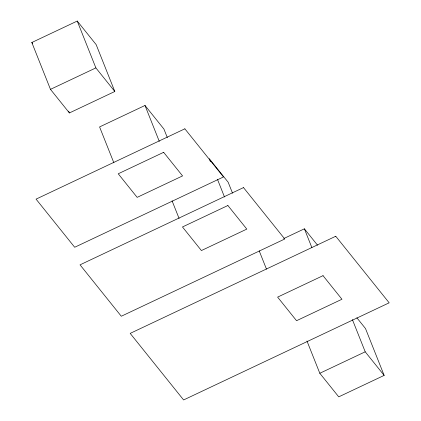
<?xml version="1.0" encoding="UTF-8"?>
<svg xmlns="http://www.w3.org/2000/svg" width="421" height="421" viewBox="0 0 421 421"><rect width="100%" height="100%" fill="white"/><g stroke="black" fill="none" stroke-linecap="round" stroke-linejoin="round"><path stroke-width="0.63" d="M31.828 42.505L77.238 21.05L96.167 44.637L114.812 91.489L69.402 112.944L50.473 89.357L31.828 42.505L32.649 43.531M50.473 89.357L95.877 67.902L114.812 91.489M167.311 137.578L163.922 129.058L144.992 105.471L99.582 126.926L113.87 162.827M283.743 238.565L304.383 228.814L317.555 245.222M319.807 373.269L365.217 351.814L384.147 375.4L338.737 396.856L319.807 373.269L306.972 341.021M356.861 317.781L365.502 328.548L384.147 375.4M352.382 319.565L365.217 351.814M304.383 228.814L311.893 247.674M259.215 250.879L266.482 269.135M232.529 193.197L228.171 182.246L209.237 158.659L210.447 161.701M217.473 179.346L224.493 196.991M144.992 105.471L159.28 141.367M172.063 200.801L179.083 218.446M77.238 21.05L95.877 67.902M68.676 111.118L69.402 112.944M184.856 128.821L36.053 199.133L74.691 247.269L223.488 176.957L184.856 128.821M163.637 152.323L118.227 173.778L137.157 197.365L182.567 175.91L163.637 152.323M243.501 187.592L80.032 264.835L121.29 316.245L284.764 238.996L243.501 187.592M227.882 205.511L182.472 226.966L201.406 250.553L246.817 229.098L227.882 205.511M335.753 236.255L130.189 333.39L183.609 399.95L389.172 302.815L335.753 236.255M323.028 275.666L277.618 297.121L296.552 320.707L341.957 299.252L323.028 275.666"/></g></svg>
